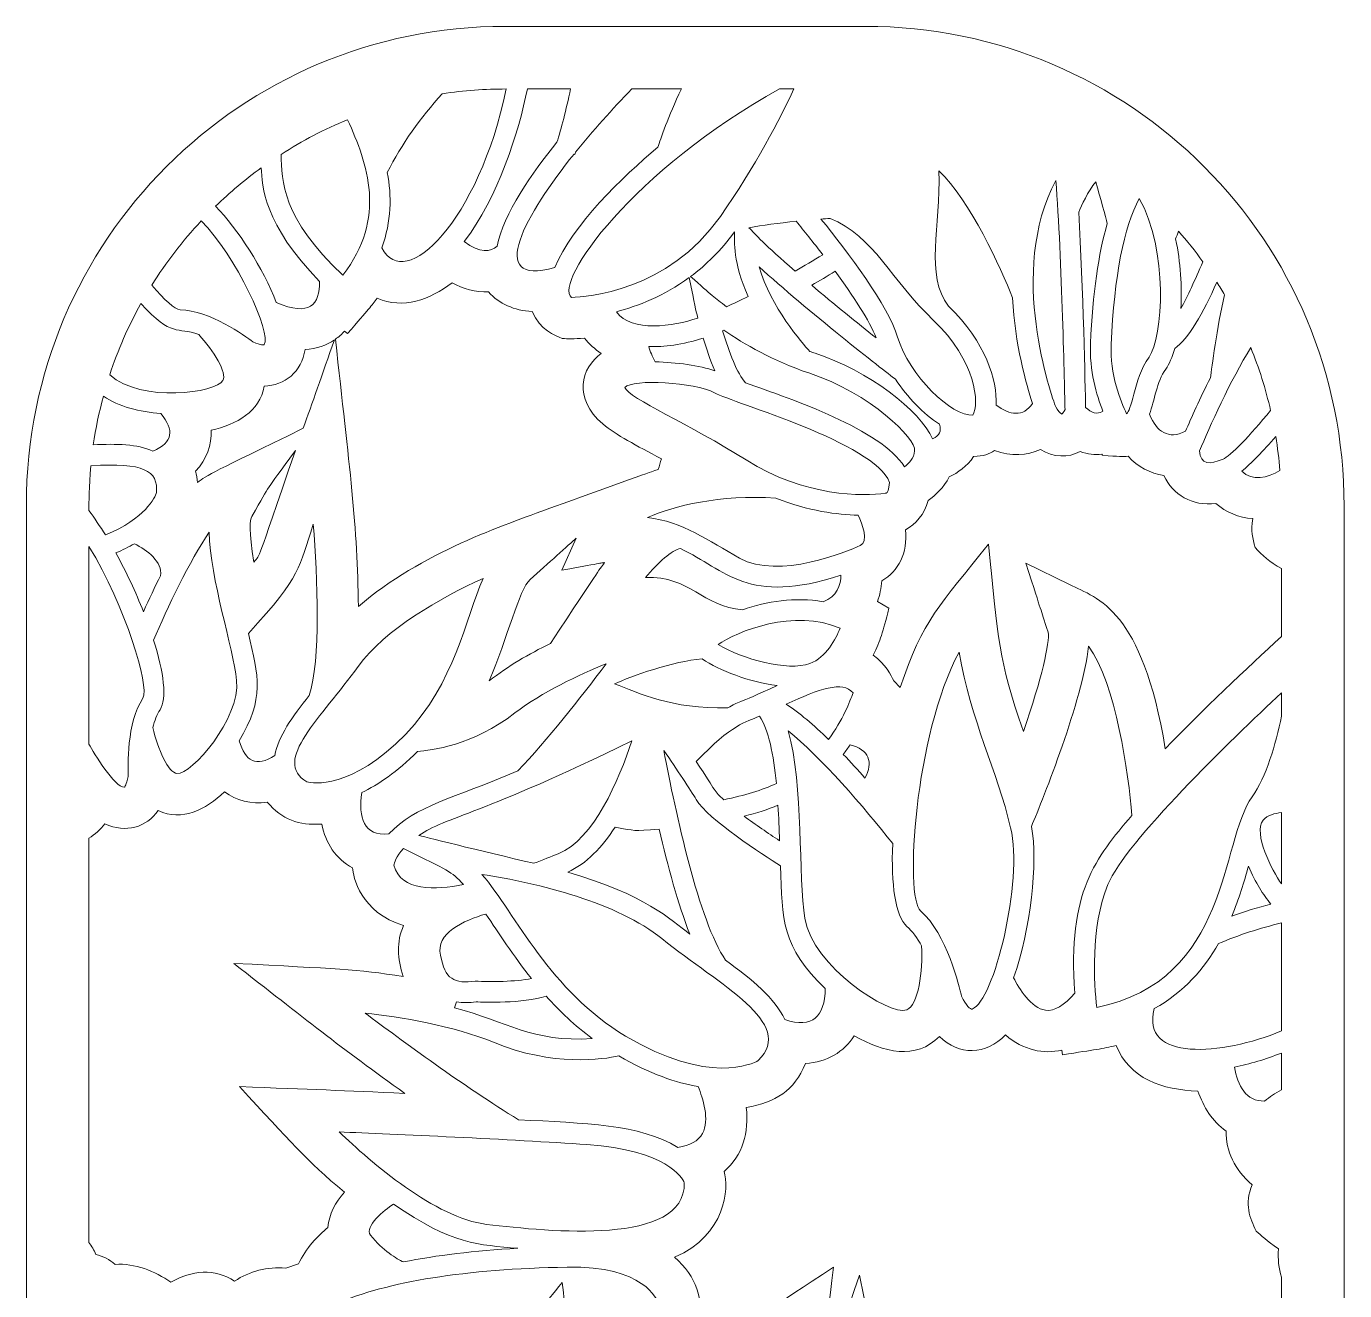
# Model space of a CAD drawing. Header units: inches. Extents: x 107 to 714, y 117 to 749.
# Drawn here: x 458.2 to 713.5, y 503.7 to 748.6 of the extents above; entities that cross this region are included whole.
import ezdxf

# ---------------------------------------------------------------- set-up
doc = ezdxf.new("R2010")
doc.units = ezdxf.units.IN
doc.header["$MEASUREMENT"] = 0
doc.layers.add('_U+0421_U+043B_U+043E_U+0439 1', color=7, linetype='Continuous')

# ---------------------------------------------------------------- blocks, each defined once
blk = doc.blocks.new('block 2')
at = {"layer": '_U+0421_U+043B_U+043E_U+0439 1', "color": 1, "lineweight": 9, "true_color": 0xff0000}
for points, knots in [([(620.7, 748.61), (620.7, 748.61), (550.9, 748.61), (550.9, 748.61), (499.65, 748.61), (458.17, 707.14), (458.17, 655.88), (458.17, 655.88), (458.17, 116.96), (458.17, 116.96), (458.17, 116.96), (557.62, 116.96), (557.62, 116.96), (557.62, 116.96), (557.62, 129.5), (557.62, 129.5), (557.62, 138.24), (564.74, 145.36), (573.48, 145.36), (573.48, 145.36), (598.11, 145.36), (598.11, 145.36), (606.86, 145.36), (613.97, 138.24), (613.97, 129.5), (613.97, 129.5), (613.97, 116.96), (613.97, 116.96), (613.97, 116.96), (713.42, 116.96), (713.42, 116.96), (713.42, 116.96), (713.42, 655.68), (713.42, 655.68), (713.53, 707.01), (672.03, 748.61), (620.7, 748.61)], [0, 0, 0, 0, 1, 1, 1, 2, 2, 2, 3, 3, 3, 4, 4, 4, 5, 5, 5, 6, 6, 6, 7, 7, 7, 8, 8, 8, 9, 9, 9, 10, 10, 10, 11, 11, 11, 12, 12, 12, 12]), ([(528.09, 720.28), (530.83, 725.82), (534.61, 730.97), (538.7, 735.57), (543.03, 736.22), (547.04, 736.48), (551.14, 736.48), (545.85, 711.08), (531.52, 696.73), (527.02, 705.74), (528.92, 710.85), (528.94, 715.76), (528.09, 720.28)], [0, 0, 0, 0, 1, 1, 1, 2, 2, 2, 3, 3, 3, 4, 4, 4, 4]), ([(563.58, 736.48), (562.76, 732.43), (561.76, 728.72), (560.96, 726.17), (556.27, 720.37), (550.48, 712.2), (549.36, 706.04), (548.06, 704.93), (546.12, 704.53), (542.99, 706.96), (549.51, 715.3), (553.62, 728.35), (555.22, 736.48), (555.22, 736.48), (563.58, 736.48), (563.58, 736.48), (563.58, 736.48), (563.58, 736.48), (563.58, 736.48)], [0, 0, 0, 0, 1, 1, 1, 2, 2, 2, 3, 3, 3, 4, 4, 4, 5, 5, 5, 6, 6, 6, 6]), ([(564.41, 723.82), (564.43, 723.88), (564.48, 724.02), (564.54, 724.22), (567.91, 728.34), (571.67, 732.65), (575.47, 736.48), (575.47, 736.48), (585.07, 736.48), (585.07, 736.48), (582.45, 731.08), (580.98, 726.72), (580.5, 725.2), (573.65, 719.47), (563.93, 710.09), (560.54, 701.9), (546.68, 697.97), (555.19, 712.69), (564.26, 723.87), (564.26, 723.87), (564.41, 723.82), (564.41, 723.82)], [0, 0, 0, 0, 1, 1, 1, 2, 2, 2, 3, 3, 3, 4, 4, 4, 5, 5, 5, 6, 6, 6, 7, 7, 7, 7]), ([(606.82, 736.48), (604.13, 730.66), (599.47, 721.61), (592.61, 711.81), (582.42, 697.26), (566.64, 696.18), (563.79, 696.11), (560.19, 699.05), (575.8, 720.88), (604.08, 736.49), (604.08, 736.49), (606.82, 736.49), (606.82, 736.49), (606.82, 736.49), (606.82, 736.48), (606.82, 736.48)], [0, 0, 0, 0, 1, 1, 1, 2, 2, 2, 3, 3, 3, 4, 4, 4, 5, 5, 5, 5]), ([(520.4, 730.53), (524.3, 721.93), (528.04, 711.59), (519.47, 700.39), (507.65, 711.58), (507.65, 718.66), (507.52, 723.82), (511.62, 726.45), (515.92, 728.7), (520.4, 730.53)], [0, 0, 0, 0, 1, 1, 1, 2, 2, 2, 3, 3, 3, 3]), ([(503.65, 721.19), (503.88, 717.68), (504.08, 710.33), (514.98, 699.2), (514.99, 694.67), (513.08, 692.35), (506.59, 695.11), (504.07, 701.71), (499.14, 709.42), (494.82, 713.75), (497.61, 716.46), (500.56, 718.94), (503.65, 721.19)], [0, 0, 0, 0, 1, 1, 1, 2, 2, 2, 3, 3, 3, 4, 4, 4, 4]), ([(634.95, 720.6), (640.97, 714.93), (646.97, 701.78), (649.22, 696), (649.66, 687.01), (651.86, 679.27), (653.08, 675.58), (651.24, 672.85), (648.72, 673.29), (646.02, 675.25), (646.26, 680.02), (644.03, 687.47), (636.82, 694.39), (632.18, 700.4), (635.26, 709.84), (634.95, 720.6)], [0, 0, 0, 0, 1, 1, 1, 2, 2, 2, 3, 3, 3, 4, 4, 4, 5, 5, 5, 5]), ([(657.6, 718.78), (658.76, 703.82), (659.3, 678.05), (659.37, 674.42), (659.11, 673.87), (658.91, 673.59), (658.79, 673.46), (658.45, 673.68), (657.91, 674.3), (657.57, 674.89), (656.84, 676.84), (648.11, 701.08), (657.6, 718.78)], [0, 0, 0, 0, 1, 1, 1, 2, 2, 2, 3, 3, 3, 4, 4, 4, 4]), ([(665.32, 718.51), (666.26, 715.35), (667.21, 711.74), (667.56, 710.42), (665.84, 704.58), (664.76, 696.89), (664.31, 687.19), (664.07, 681.99), (665.47, 677.21), (666.72, 674.07), (665.52, 673.31), (664.45, 673.75), (663.36, 674.81), (663.28, 678.88), (662.88, 697.93), (662.03, 712.59), (662.58, 713.99), (663.79, 716.57), (665.32, 718.51)], [0, 0, 0, 0, 1, 1, 1, 2, 2, 2, 3, 3, 3, 4, 4, 4, 5, 5, 5, 6, 6, 6, 6]), ([(668.3, 687.01), (668.92, 700.31), (670.75, 709.78), (673.76, 715.24), (679.4, 705.4), (678.38, 688.35), (675.64, 684.55), (674.01, 682.28), (673.33, 679.68), (672.73, 677.39), (672.12, 675.06), (671.74, 674.01), (671.3, 673.57), (670.18, 675.92), (668.04, 681.23), (668.3, 687.01)], [0, 0, 0, 0, 1, 1, 1, 2, 2, 2, 3, 3, 3, 4, 4, 4, 5, 5, 5, 5]), ([(492.04, 710.92), (498.77, 704.25), (505.75, 689.07), (504.24, 686.96), (504.23, 686.95), (503.68, 686.77), (502.04, 687.49), (500.58, 688.59), (493.61, 693.65), (487.96, 693.7), (486.94, 693.8), (484.9, 695.61), (482.46, 698.48), (485.22, 702.88), (488.42, 707.05), (492.04, 710.92)], [0, 0, 0, 0, 1, 1, 1, 2, 2, 2, 3, 3, 3, 4, 4, 4, 5, 5, 5, 5]), ([(612.45, 704.37), (610.6, 703.26), (608.81, 702.2), (607.08, 701.21), (601.18, 706.32), (599.28, 708.4), (598.15, 709.6), (600.69, 710.1), (603.91, 710.51), (607.3, 710.85), (608.81, 709.02), (610.6, 706.78), (612.45, 704.37)], [0, 0, 0, 0, 1, 1, 1, 2, 2, 2, 3, 3, 3, 4, 4, 4, 4]), ([(613.86, 711.42), (622.29, 708.05), (625.83, 699.31), (633.91, 691.64), (642.11, 683.86), (642.87, 675.43), (641.51, 673.29), (637.55, 672.99), (629.07, 681), (626.94, 688.43), (625.25, 694.36), (617.14, 705.04), (612.1, 711.29), (612.69, 711.33), (613.28, 711.38), (613.86, 711.42)], [0, 0, 0, 0, 1, 1, 1, 2, 2, 2, 3, 3, 3, 4, 4, 4, 5, 5, 5, 5]), ([(598, 696.3), (596.52, 695.56), (595.12, 694.9), (593.8, 694.31), (591.43, 696.05), (591.03, 696.46), (586.84, 700.15), (589.81, 702.37), (592.72, 705.19), (595.34, 708.78), (595.32, 706.98), (595.04, 702.84), (598, 696.3)], [0, 0, 0, 0, 1, 1, 1, 2, 2, 2, 3, 3, 3, 4, 4, 4, 4]), ([(681.34, 708.95), (683.02, 707.04), (684.6, 705.07), (686.07, 703.03), (684.58, 699.51), (683.1, 696.32), (681.8, 693.94), (682.04, 698.15), (681.77, 702.89), (680.8, 707.43), (680.97, 707.91), (681.15, 708.43), (681.34, 708.95)], [0, 0, 0, 0, 1, 1, 1, 2, 2, 2, 3, 3, 3, 4, 4, 4, 4]), ([(588.24, 692.1), (583.44, 690.5), (575.43, 689.25), (572.46, 693.34), (576.6, 694.4), (581.65, 696.35), (586.56, 699.95), (587.72, 694.33), (587.79, 693.92), (588.24, 692.1)], [0, 0, 0, 0, 1, 1, 1, 2, 2, 2, 3, 3, 3, 3]), ([(610.97, 685.28), (610.62, 685.4), (610.28, 685.52), (609.94, 685.64), (608.49, 687.22), (602.33, 694.24), (600.12, 702.04), (609.2, 693.69), (624.26, 681.99), (626.52, 680.24), (628.85, 676.75), (631.93, 673.56), (635.07, 671.53), (635.45, 670.18), (635.13, 669.36), (633.7, 668.68), (631.32, 674.32), (621.27, 681.9), (610.97, 685.28)], [0, 0, 0, 0, 1, 1, 1, 2, 2, 2, 3, 3, 3, 4, 4, 4, 5, 5, 5, 6, 6, 6, 6]), ([(610.31, 698.45), (611.79, 699.31), (613.31, 700.22), (614.86, 701.16), (618.32, 696.44), (621.52, 691.56), (622.77, 688.27), (619.21, 691.11), (614.64, 694.79), (610.31, 698.45)], [0, 0, 0, 0, 1, 1, 1, 2, 2, 2, 3, 3, 3, 3]), ([(540.63, 698.95), (542.79, 697.77), (545.22, 697.06), (547.69, 697.18), (549.76, 694.86), (552.65, 693.56), (556.16, 693.38), (557.66, 689.76), (560.59, 688.73), (561.98, 688.14), (563.12, 688.11), (564.12, 688.04), (566.29, 688.23), (567.19, 687.08), (568.29, 686.08), (569.55, 685.26), (565.64, 682.51), (564, 676.46), (569.83, 671.6), (572.43, 669.42), (576.28, 667.46), (581.2, 664.82), (580.98, 664.19), (580.78, 663.5), (580.59, 662.77), (579.12, 662.32), (580.42, 662.77), (559.57, 655.26), (550.86, 652.02), (534.7, 646.75), (522.49, 636.24), (522.35, 651.5), (520.76, 663.46), (518.03, 688.01), (518.69, 688.47), (519.28, 688.99), (519.82, 689.59), (519.82, 689.59), (520.38, 689.12), (520.38, 689.12), (524.57, 693.96), (525.01, 694.43), (526.14, 695.96), (531.16, 693.77), (536.31, 695.62), (540.63, 698.95)], [0, 0, 0, 0, 1, 1, 1, 2, 2, 2, 3, 3, 3, 4, 4, 4, 5, 5, 5, 6, 6, 6, 7, 7, 7, 8, 8, 8, 9, 9, 9, 10, 10, 10, 11, 11, 11, 12, 12, 12, 13, 13, 13, 14, 14, 14, 15, 15, 15, 15]), ([(680.62, 686.24), (683.26, 687.97), (686.16, 693.16), (688.77, 699.05), (689.29, 698.23), (689.81, 697.41), (690.29, 696.58), (688.78, 690.31), (687.77, 682.44), (687.54, 680.56), (685.53, 676.57), (683.8, 672.71), (682.71, 670.19), (679.38, 668.5), (677.16, 670.05), (675.73, 673.48), (676.76, 676.23), (677.09, 679.71), (678.89, 682.21), (679.56, 683.15), (680.15, 684.54), (680.62, 686.24)], [0, 0, 0, 0, 1, 1, 1, 2, 2, 2, 3, 3, 3, 4, 4, 4, 5, 5, 5, 6, 6, 6, 7, 7, 7, 7]), ([(480.36, 694.92), (486.54, 688.22), (487.23, 690.52), (491.55, 688.89), (494.48, 685.76), (497.08, 681.46), (496.26, 680.01), (494.93, 677.64), (480.5, 675.57), (474.33, 681.12), (475.9, 685.9), (477.92, 690.52), (480.36, 694.92)], [0, 0, 0, 0, 1, 1, 1, 2, 2, 2, 3, 3, 3, 4, 4, 4, 4]), ([(597.5, 679.55), (595.88, 681.3), (594.26, 685.55), (593.05, 689.63), (593.14, 689.67), (593.22, 689.71), (593.31, 689.74), (597.14, 687.12), (602.9, 683.72), (609.72, 681.48), (621.83, 677.51), (630.48, 668.72), (630.24, 666.37), (630.09, 664.91), (629.15, 663.93), (628.28, 663.31), (623.64, 670.59), (606.67, 676.29), (597.5, 679.55)], [0, 0, 0, 0, 1, 1, 1, 2, 2, 2, 3, 3, 3, 4, 4, 4, 5, 5, 5, 6, 6, 6, 6]), ([(491.35, 660.23), (491.28, 660.99), (491.14, 661.73), (490.95, 662.44), (493.1, 664.72), (494.11, 667.55), (493.98, 670.39), (498.93, 671.51), (503.38, 673.92), (504.24, 678.94), (508.21, 679.02), (511.51, 681.67), (512.15, 686.03), (514.4, 686.17), (516.31, 686.85), (517.87, 687.9), (515.47, 681.13), (513.48, 675.48), (511.82, 670.75), (494.58, 662.32), (493.02, 661.7), (491.35, 660.23)], [0, 0, 0, 0, 1, 1, 1, 2, 2, 2, 3, 3, 3, 4, 4, 4, 5, 5, 5, 6, 6, 6, 7, 7, 7, 7]), ([(591.55, 681.89), (588.64, 682.86), (584.07, 683.58), (579.95, 683.61), (579.42, 684.64), (579.01, 685.69), (578.72, 686.61), (581.66, 686.48), (585.27, 686.92), (589.29, 688.24), (589.89, 686.19), (590.65, 683.94), (591.55, 681.89)], [0, 0, 0, 0, 1, 1, 1, 2, 2, 2, 3, 3, 3, 4, 4, 4, 4]), ([(699.2, 674.2), (695.2, 669.36), (691.36, 665.36), (689.99, 664.78), (687.39, 663.68), (685.63, 663.62), (685.43, 666.37), (687.28, 670.82), (691.49, 680.17), (695.35, 686.39), (696.96, 682.45), (698.23, 678.37), (699.2, 674.2)], [0, 0, 0, 0, 1, 1, 1, 2, 2, 2, 3, 3, 3, 4, 4, 4, 4]), ([(597.62, 664.62), (586.66, 671.56), (574.89, 676.55), (574.08, 678.67), (575.63, 680.39), (587.64, 679.68), (591.49, 677.61), (594.99, 675.72), (622.57, 667.92), (625.36, 660.28), (625.31, 658.83), (624.92, 658.25), (624.71, 658.18), (624.71, 658.18), (624.56, 658.2), (624.56, 658.2), (620.43, 657.49), (608.92, 657.47), (597.62, 664.62)], [0, 0, 0, 0, 1, 1, 1, 2, 2, 2, 3, 3, 3, 4, 4, 4, 5, 5, 5, 6, 6, 6, 6]), ([(473.1, 676.99), (476.04, 674.91), (480.15, 673.89), (484.24, 673.64), (486.84, 670.39), (486.65, 668.01), (482.69, 666.35), (479.69, 667.69), (475.61, 667.79), (471.13, 667.54), (471.6, 670.74), (472.26, 673.89), (473.1, 676.99)], [0, 0, 0, 0, 1, 1, 1, 2, 2, 2, 3, 3, 3, 4, 4, 4, 4]), ([(701.01, 662.56), (698.58, 661.14), (695.65, 660.48), (693.59, 662.44), (695.42, 663.92), (697.76, 666.36), (700.19, 669.17), (700.55, 666.99), (700.83, 664.79), (701.01, 662.56)], [0, 0, 0, 0, 1, 1, 1, 2, 2, 2, 3, 3, 3, 3]), ([(701.3, 630.39), (694.73, 624.46), (685.76, 615.89), (678.79, 608.69), (674.3, 635.69), (665.82, 637.75), (660.24, 640.49), (660.24, 640.49), (651.78, 644.65), (651.78, 644.65), (655.23, 633.92), (654.32, 636.75), (656.1, 631.23), (656.46, 629.36), (654.88, 622.39), (651.31, 612.05), (646.36, 626.39), (646.48, 629.55), (644.54, 648.33), (635.27, 636.6), (631.68, 633.55), (627.46, 620.55), (627.46, 620.55), (626.19, 621.85), (626.19, 621.85), (625.67, 622.85), (624.63, 625.11), (622.2, 626.8), (623.7, 629.69), (623.98, 631.13), (625.26, 635.88), (625.26, 635.88), (623.02, 637.18), (623.02, 637.18), (623.49, 638.44), (623.79, 639.8), (623.9, 641.22), (627.05, 643.07), (628.96, 646.54), (628.44, 651.1), (630.46, 652.15), (632.11, 654.06), (632.87, 656.78), (634.27, 657.77), (635.85, 659.25), (636.94, 661.36), (638.61, 662.12), (640.39, 663.34), (641.67, 665.3), (643.56, 665.35), (644.68, 665.76), (645.71, 666.42), (648.93, 665.29), (652.03, 665.47), (654.6, 666.65), (657.13, 665.07), (660, 665.05), (662.31, 666.23), (663.74, 665.73), (665.19, 665.59), (666.52, 665.72), (666.52, 665.72), (666.63, 665.53), (666.63, 665.53), (669.93, 665.3), (670.47, 665.21), (671.6, 665.33), (673.5, 663.31), (675.85, 662), (678.52, 661.6), (680.26, 657.9), (683.96, 655.63), (688.59, 656.17), (690.54, 654.52), (692.97, 653.45), (695.73, 653.25), (695.33, 650.78), (695.75, 649.5), (696.19, 647.64), (697.63, 646.22), (698.93, 644.8), (701.3, 643.62), (701.3, 643.62), (701.3, 630.39), (701.3, 630.39)], [0, 0, 0, 0, 1, 1, 1, 2, 2, 2, 3, 3, 3, 4, 4, 4, 5, 5, 5, 6, 6, 6, 7, 7, 7, 8, 8, 8, 9, 9, 9, 10, 10, 10, 11, 11, 11, 12, 12, 12, 13, 13, 13, 14, 14, 14, 15, 15, 15, 16, 16, 16, 17, 17, 17, 18, 18, 18, 19, 19, 19, 20, 20, 20, 21, 21, 21, 22, 22, 22, 23, 23, 23, 24, 24, 24, 25, 25, 25, 26, 26, 26, 27, 27, 27, 28, 28, 28, 28]), ([(470.66, 663.5), (480.97, 664.13), (483.69, 662.57), (483.39, 658.29), (483.09, 657.45), (481.21, 653.2), (473.47, 650.09), (472.45, 651.76), (471.38, 653.35), (470.3, 654.83), (470.3, 656.43), (470.27, 659.31), (470.66, 663.5)], [0, 0, 0, 0, 1, 1, 1, 2, 2, 2, 3, 3, 3, 4, 4, 4, 4]), ([(510.33, 666.48), (502.21, 643.21), (503.76, 646.86), (502.26, 644.79), (501.19, 650.94), (501.49, 653), (501.85, 653.68), (505.84, 660.63), (503.93, 657.75), (510.33, 666.48)], [0, 0, 0, 0, 1, 1, 1, 2, 2, 2, 3, 3, 3, 3]), ([(596.34, 645.6), (590.31, 648.96), (585.32, 652.72), (578.48, 653.45), (583.58, 655.71), (592.5, 657.98), (603.38, 657.22), (609.66, 654.72), (615.34, 654.01), (619.29, 653.92), (620.11, 652.21), (621.41, 648.8), (619.68, 648.03), (617.12, 646.88), (603.97, 641.37), (596.34, 645.6)], [0, 0, 0, 0, 1, 1, 1, 2, 2, 2, 3, 3, 3, 4, 4, 4, 5, 5, 5, 5]), ([(501.18, 631.02), (511.76, 642.49), (510.83, 643.58), (513.76, 652.19), (514.53, 641.87), (515.26, 625.72), (512.95, 619), (509.71, 614.93), (506.94, 611.02), (506.28, 607.36), (502.7, 605.05), (500.61, 606.19), (499.39, 610.19), (504.35, 618.47), (503.15, 622.67), (501.18, 631.02)], [0, 0, 0, 0, 1, 1, 1, 2, 2, 2, 3, 3, 3, 4, 4, 4, 5, 5, 5, 5]), ([(482.83, 629.72), (485.4, 635.86), (489.83, 645.14), (493.58, 650.61), (493.75, 641.59), (498.26, 628.25), (498.9, 621.89), (499.64, 614.51), (490.17, 603.64), (487.35, 603.87), (485.69, 604.02), (483.61, 608.6), (482.67, 612.78), (483, 614.11), (483.44, 615.32), (484.06, 616.23), (485.46, 618.32), (484.79, 623.49), (482.83, 629.72)], [0, 0, 0, 0, 1, 1, 1, 2, 2, 2, 3, 3, 3, 4, 4, 4, 5, 5, 5, 6, 6, 6, 6]), ([(570.19, 644.76), (568.87, 643.01), (569.25, 643.54), (559.72, 629.09), (555.42, 626.97), (551.57, 624.73), (547.79, 621.84), (551.44, 630.12), (553.55, 639.5), (555.76, 641.48), (559.13, 644.5), (563.22, 648.16), (564.7, 649.48), (564.7, 649.48), (561.89, 643.28), (561.89, 643.28), (570.72, 644.86), (569.23, 644.59), (570.19, 644.76)], [0, 0, 0, 0, 1, 1, 1, 2, 2, 2, 3, 3, 3, 4, 4, 4, 5, 5, 5, 6, 6, 6, 6]), ([(470.3, 647.88), (477.42, 636.12), (482.06, 620.86), (480.74, 618.46), (477.58, 613.76), (477.82, 605.15), (477.92, 603.33), (477.59, 601.66), (477.16, 601.25), (477.18, 601.23), (475.22, 601.23), (471.3, 607.82), (470.3, 609.57), (470.3, 609.57), (470.3, 647.88), (470.3, 647.88), (470.3, 647.88), (470.3, 647.88), (470.3, 647.88)], [0, 0, 0, 0, 1, 1, 1, 2, 2, 2, 3, 3, 3, 4, 4, 4, 5, 5, 5, 6, 6, 6, 6]), ([(480.86, 635.23), (479.37, 638.99), (477.54, 642.9), (475.5, 646.6), (476.84, 647.16), (478.04, 647.77), (479.1, 648.39), (481.53, 647.16), (484.65, 644.88), (484.15, 642.2), (483.08, 640.05), (481.95, 637.67), (480.86, 635.23)], [0, 0, 0, 0, 1, 1, 1, 2, 2, 2, 3, 3, 3, 4, 4, 4, 4]), ([(584.89, 647.44), (593.67, 643.31), (597.92, 636.36), (615.96, 642.31), (615.92, 640.47), (615.28, 638.07), (612.5, 637.16), (607.12, 638.13), (601.5, 637.2), (596.96, 635.61), (589.06, 636.2), (586.79, 642.17), (578.12, 641.86), (580.52, 644.71), (583.2, 647.24), (584.89, 647.44)], [0, 0, 0, 0, 1, 1, 1, 2, 2, 2, 3, 3, 3, 4, 4, 4, 5, 5, 5, 5]), ([(522.46, 624.62), (527.59, 631.74), (538.37, 637.92), (546.65, 641.67), (543.26, 633.9), (541.08, 621.25), (531.66, 611.53), (521.14, 600.67), (513.6, 601.98), (512.53, 602.24), (505.61, 606.29), (515.31, 614.71), (522.46, 624.62)], [0, 0, 0, 0, 1, 1, 1, 2, 2, 2, 3, 3, 3, 4, 4, 4, 4]), ([(592.18, 628.85), (595.62, 631.38), (607.04, 635.93), (615.8, 632.01), (614.97, 629.94), (613.11, 626.35), (609.95, 625.19), (605.6, 623.59), (596.87, 626.09), (592.18, 628.85)], [0, 0, 0, 0, 1, 1, 1, 2, 2, 2, 3, 3, 3, 3]), ([(652.87, 593.63), (655.14, 599.09), (662.79, 618.07), (663.93, 628.53), (669.25, 621.3), (671.7, 603.75), (672.31, 595.75), (665.34, 587.62), (659.84, 580.99), (661.24, 561.36), (659.23, 558.93), (657.34, 557.8), (655.61, 558.03), (652.79, 558.41), (650.41, 562.25), (649.42, 564.33), (652.67, 573.53), (654.21, 586.73), (652.87, 593.63)], [0, 0, 0, 0, 1, 1, 1, 2, 2, 2, 3, 3, 3, 4, 4, 4, 5, 5, 5, 6, 6, 6, 6]), ([(589.07, 626.1), (592.43, 623.83), (598.23, 621.58), (603.59, 620.91), (595.36, 617.12), (596.35, 617.95), (594.04, 616.59), (583.08, 616.38), (576.79, 619.46), (572.12, 621.25), (575.18, 622.73), (583.62, 625.64), (589.07, 626.1)], [0, 0, 0, 0, 1, 1, 1, 2, 2, 2, 3, 3, 3, 4, 4, 4, 4]), ([(641.39, 558.26), (641.03, 558.13), (640.2, 558.95), (639.33, 560.72), (638.94, 562.5), (636.47, 572.88), (631.37, 577.29), (628.29, 579.97), (630.22, 611.27), (638.84, 627.41), (641.15, 613.99), (646.21, 604.5), (648.84, 593.37), (651.29, 583.05), (645.62, 559.73), (641.39, 558.26)], [0, 0, 0, 0, 1, 1, 1, 2, 2, 2, 3, 3, 3, 4, 4, 4, 5, 5, 5, 5]), ([(523.13, 600.2), (526.3, 601.69), (529.96, 604.17), (533.95, 608.17), (536.57, 608.33), (544.71, 609.31), (552.82, 615.62), (558, 619.64), (565.3, 623.02), (570.46, 625.12), (565.38, 618.32), (559.11, 610.46), (553.39, 604.38), (540.66, 598.91), (533.69, 597.77), (528.38, 592.19), (523.5, 591.68), (522.48, 595.34), (523.13, 600.2)], [0, 0, 0, 0, 1, 1, 1, 2, 2, 2, 3, 3, 3, 4, 4, 4, 5, 5, 5, 6, 6, 6, 6]), ([(618.31, 619.51), (617.75, 617.91), (616.29, 614.21), (613.57, 610.47), (610.71, 613.25), (607.86, 615.71), (605.33, 617.3), (611.8, 620.26), (616.32, 621.93), (618.31, 619.51)], [0, 0, 0, 0, 1, 1, 1, 2, 2, 2, 3, 3, 3, 3]), ([(701.3, 614.99), (700.17, 609.5), (698.37, 603.21), (695.63, 599.39), (689.37, 590.65), (691.42, 563.87), (665.53, 558.57), (665.01, 563.02), (664.24, 574.01), (667.68, 582.38), (671.09, 590.65), (691.65, 610.49), (701.3, 619.51), (701.3, 619.51), (701.3, 614.99), (701.3, 614.99)], [0, 0, 0, 0, 1, 1, 1, 2, 2, 2, 3, 3, 3, 4, 4, 4, 5, 5, 5, 5]), ([(593.27, 598.8), (591.27, 600.61), (592.07, 600), (587.94, 606.2), (594.87, 613.45), (597.51, 613.85), (600.16, 614.97), (601.98, 612.44), (602.92, 607.47), (603.45, 601.95), (600.72, 600.69), (597.3, 599.63), (593.27, 598.8)], [0, 0, 0, 0, 1, 1, 1, 2, 2, 2, 3, 3, 3, 4, 4, 4, 4]), ([(628.75, 574.27), (629.81, 573.35), (630.76, 572), (631.6, 570.47), (631.83, 565.67), (630.99, 558.95), (628.7, 558.11), (625.24, 556.85), (610.5, 566.59), (608.97, 575.78), (607.64, 583.75), (608.81, 601.76), (605.74, 612.14), (611.91, 607.2), (620.53, 597.3), (625.99, 590.3), (625.65, 582.46), (626.48, 576.24), (628.75, 574.27)], [0, 0, 0, 0, 1, 1, 1, 2, 2, 2, 3, 3, 3, 4, 4, 4, 5, 5, 5, 6, 6, 6, 6]), ([(575.44, 610.2), (573.03, 602.69), (568.01, 591.06), (561.21, 588.33), (559.84, 587.79), (558.22, 587.14), (556.48, 586.49), (546.5, 588.78), (534.19, 591.89), (534.19, 591.89), (539.47, 595.48), (546.54, 595.97), (575.44, 610.2)], [0, 0, 0, 0, 1, 1, 1, 2, 2, 2, 3, 3, 3, 4, 4, 4, 4]), ([(593.61, 567.74), (588.46, 575.24), (583.95, 596.21), (581.66, 608.37), (584.15, 604.71), (586.82, 600.71), (587.93, 598.83), (590.21, 595), (600.84, 588.14), (604.24, 586.01), (604.59, 575.5), (604.47, 570.29), (612.94, 562.23), (612.82, 556.77), (610.5, 554.4), (605.08, 556.22), (603.22, 560.28), (598.72, 563.98), (593.61, 567.74)], [0, 0, 0, 0, 1, 1, 1, 2, 2, 2, 3, 3, 3, 4, 4, 4, 5, 5, 5, 6, 6, 6, 6]), ([(620.62, 603), (619.28, 604.51), (617.86, 606.07), (616.41, 607.59), (616.88, 608.21), (617.32, 608.83), (617.72, 609.44), (621.45, 608.6), (622.25, 605.98), (620.62, 603)], [0, 0, 0, 0, 1, 1, 1, 2, 2, 2, 3, 3, 3, 3]), ([(470.3, 591.35), (471.45, 592.06), (472.5, 593), (473.4, 594.16), (477.4, 592.2), (481.46, 593.52), (483.72, 596.69), (488.35, 594.56), (492.85, 596.86), (496.58, 600.33), (498.81, 598.64), (501.71, 597.84), (504.84, 598.34), (507.75, 594.91), (510.86, 593.85), (515.38, 594.07), (516.14, 590.45), (518.08, 587.34), (521.35, 585.58), (521.43, 584.07), (522.94, 576.8), (531.26, 574.47), (529.79, 571.16), (530.08, 568.1), (531.18, 564.56), (522.02, 566.01), (518.46, 566.04), (498.35, 567.11), (511.87, 556.55), (519.18, 550.69), (531.51, 541.92), (519.54, 542.46), (513.45, 542.69), (499.44, 543.24), (509.23, 532.71), (512.38, 528.99), (519.78, 522.78), (518.07, 520.83), (516.81, 518.54), (516.59, 515.95), (514.59, 514.32), (512.32, 511.96), (510.89, 508.88), (510.89, 508.88), (508.41, 508.08), (508.41, 508.08), (504.86, 508.39), (501.44, 507.48), (498.48, 505.55), (494.66, 508.06), (490.19, 507.69), (486.15, 505.32), (483.1, 507.48), (479.14, 509.06), (475.35, 508.8), (474.29, 509.72), (473.05, 510.37), (471.64, 510.73), (471.28, 511.55), (470.83, 512.32), (470.3, 513.05), (470.3, 513.05), (470.3, 591.35), (470.3, 591.35), (470.3, 591.35), (470.3, 591.35), (470.3, 591.35)], [0, 0, 0, 0, 1, 1, 1, 2, 2, 2, 3, 3, 3, 4, 4, 4, 5, 5, 5, 6, 6, 6, 7, 7, 7, 8, 8, 8, 9, 9, 9, 10, 10, 10, 11, 11, 11, 12, 12, 12, 13, 13, 13, 14, 14, 14, 15, 15, 15, 16, 16, 16, 17, 17, 17, 18, 18, 18, 19, 19, 19, 20, 20, 20, 21, 21, 21, 22, 22, 22, 22]), ([(603.77, 597.73), (603.91, 595.41), (604.01, 593.08), (604.08, 590.86), (601.84, 592.32), (599.39, 594), (597.22, 595.61), (599.64, 596.23), (601.83, 596.93), (603.77, 597.73)], [0, 0, 0, 0, 1, 1, 1, 2, 2, 2, 3, 3, 3, 3]), ([(701.3, 582.5), (699.45, 585.15), (695.75, 592.27), (697.76, 594.84), (698.53, 595.82), (700.02, 596.19), (701.3, 596.3), (701.3, 596.3), (701.3, 582.5), (701.3, 582.5)], [0, 0, 0, 0, 1, 1, 1, 2, 2, 2, 3, 3, 3, 3]), ([(580.76, 593.08), (582.41, 585.98), (584.42, 578.57), (586.69, 572.78), (582.84, 575.65), (578.2, 580.35), (563.04, 584.78), (566.68, 586.37), (569.73, 589.66), (572.21, 593.47), (576.32, 592.79), (575.52, 592.69), (580.76, 593.08)], [0, 0, 0, 0, 1, 1, 1, 2, 2, 2, 3, 3, 3, 4, 4, 4, 4]), ([(531.23, 589.37), (540.11, 584.91), (540.39, 585.08), (542.83, 582.37), (537.47, 581.34), (530.72, 580.9), (529.35, 586.15), (529.42, 586.55), (529.74, 587.77), (531.23, 589.37)], [0, 0, 0, 0, 1, 1, 1, 2, 2, 2, 3, 3, 3, 3]), ([(691.68, 576.26), (693.06, 579.59), (694.06, 582.91), (694.91, 585.92), (696.29, 582.67), (697.77, 580.4), (699.25, 578.58), (696.7, 577.92), (694.17, 577.16), (691.68, 576.26)], [0, 0, 0, 0, 1, 1, 1, 2, 2, 2, 3, 3, 3, 3]), ([(574.25, 553.02), (559.6, 561.72), (553.05, 576.53), (546.42, 584.35), (557.41, 582.67), (572.73, 578.83), (581.3, 571.89), (592.62, 562.72), (607.26, 555.64), (599.96, 548.28), (598.89, 547.67), (590.36, 543.46), (574.25, 553.02)], [0, 0, 0, 0, 1, 1, 1, 2, 2, 2, 3, 3, 3, 4, 4, 4, 4]), ([(545.11, 563.66), (541.19, 563.11), (539.13, 564.02), (538.42, 568.7), (537.32, 572.9), (542.98, 575.45), (547.16, 576.66), (549.66, 573.01), (552.5, 568.58), (556.02, 564.15), (552.88, 563.57), (548.21, 563.49), (545.11, 563.66)], [0, 0, 0, 0, 1, 1, 1, 2, 2, 2, 3, 3, 3, 4, 4, 4, 4]), ([(701.3, 554.01), (689.79, 549.25), (673.87, 547.98), (676.67, 558.36), (682.46, 561.56), (686.34, 566.08), (689.1, 570.93), (693, 572.62), (697.12, 573.93), (701.3, 574.94), (701.3, 574.94), (701.3, 554.01), (701.3, 554.01), (701.3, 554.01), (701.3, 554.01), (701.3, 554.01)], [0, 0, 0, 0, 1, 1, 1, 2, 2, 2, 3, 3, 3, 4, 4, 4, 5, 5, 5, 5]), ([(558.89, 560.74), (561.47, 557.86), (564.4, 555.05), (567.8, 552.53), (556.04, 551.78), (551.27, 555.87), (541.11, 558.47), (541.11, 558.47), (541.48, 559.66), (541.48, 559.66), (542.74, 559.45), (544.01, 559.48), (545.28, 559.64), (546.82, 559.57), (554.24, 559.31), (558.89, 560.74)], [0, 0, 0, 0, 1, 1, 1, 2, 2, 2, 3, 3, 3, 4, 4, 4, 5, 5, 5, 5]), ([(584.35, 531.44), (576.95, 536.02), (566.35, 536.11), (553.49, 536.82), (543.11, 543.18), (530.77, 552.24), (523.8, 557.48), (530.51, 556.71), (540.85, 555.07), (548.65, 551.82), (560.17, 547.02), (570.03, 548.55), (572.92, 549.17), (578.98, 545.68), (584.1, 543.95), (588.3, 543.23), (589.26, 541.01), (590.56, 536.78), (589.14, 534.15), (588.37, 532.71), (586.75, 531.81), (584.35, 531.44)], [0, 0, 0, 0, 1, 1, 1, 2, 2, 2, 3, 3, 3, 4, 4, 4, 5, 5, 5, 6, 6, 6, 7, 7, 7, 7]), ([(701.3, 501.89), (699.65, 497.45), (698.89, 492.48), (700.35, 487.93), (700.13, 487.83), (698.59, 486.99), (698.37, 486.87), (697.28, 484.6), (695.53, 481.35), (695.6, 477), (691.89, 474.82), (686.76, 470.81), (684.62, 464.55), (683.52, 464.15), (683.11, 463.88), (682.12, 463.3), (680.35, 461.29), (678.07, 458.58), (677.59, 454.11), (677.29, 453.96), (677.01, 453.8), (676.73, 453.63), (677.07, 458.18), (676.85, 455.34), (677.68, 466.35), (666.43, 458.1), (664.87, 456.84), (660.2, 454), (662.15, 464.52), (662.29, 470.25), (663.14, 484.72), (654.16, 477.16), (648.42, 472.33), (640.17, 465.36), (641.47, 470.27), (642.41, 471.13), (651.76, 485.16), (636.15, 481.52), (631.94, 481.09), (625.1, 476.57), (624.51, 482.64), (624.29, 483.12), (619.57, 506.71), (613.67, 489.42), (614.88, 492.97), (613.37, 488.54), (612.48, 493.17), (612.76, 493.49), (614.55, 508.28), (602.27, 500.09), (600.15, 500.06), (594.39, 487.97), (592.27, 491.85), (590.59, 493.8), (588.44, 496.47), (589.4, 502.29), (588.04, 506.35), (583.74, 510.18), (593.7, 514.57), (594.3, 523.53), (593.32, 526.82), (596.96, 529.89), (598.18, 534.41), (597.63, 539.19), (603.31, 540.17), (606.95, 542.42), (609.08, 547.7), (613.25, 547.94), (616.56, 549.97), (618.54, 553.08), (624.23, 549.86), (630.51, 548.3), (635.05, 552.96), (638.77, 549.21), (644.04, 549.31), (647.83, 553.24), (651.33, 550.26), (655.24, 549.47), (658.76, 550.31), (658.76, 550.31), (658.91, 549.41), (658.91, 549.41), (665.24, 550.38), (666.56, 550.53), (669.27, 551.22), (671.78, 544.82), (678.25, 542.55), (685.12, 542.38), (686.16, 539.3), (687.9, 536.5), (690.58, 534.63), (690.48, 530.74), (692.23, 527.15), (695.6, 524.23), (694.07, 520.51), (695.16, 517.74), (696.4, 515.26), (697.4, 514.36), (698.38, 513.43), (700.72, 511.82), (700.54, 509.76), (700.8, 508.05), (701.3, 506.33), (701.3, 506.33), (701.3, 501.89), (701.3, 501.89)], [0, 0, 0, 0, 1, 1, 1, 2, 2, 2, 3, 3, 3, 4, 4, 4, 5, 5, 5, 6, 6, 6, 7, 7, 7, 8, 8, 8, 9, 9, 9, 10, 10, 10, 11, 11, 11, 12, 12, 12, 13, 13, 13, 14, 14, 14, 15, 15, 15, 16, 16, 16, 17, 17, 17, 18, 18, 18, 19, 19, 19, 20, 20, 20, 21, 21, 21, 22, 22, 22, 23, 23, 23, 24, 24, 24, 25, 25, 25, 26, 26, 26, 27, 27, 27, 28, 28, 28, 29, 29, 29, 30, 30, 30, 31, 31, 31, 32, 32, 32, 33, 33, 33, 34, 34, 34, 35, 35, 35, 35]), ([(701.3, 542.62), (700.08, 541.94), (698.96, 541.21), (698.02, 540.43), (694.42, 540.31), (692.82, 543.46), (692.17, 547.01), (695.16, 547.59), (698.24, 548.55), (701.3, 549.73), (701.3, 549.73), (701.3, 542.62), (701.3, 542.62)], [0, 0, 0, 0, 1, 1, 1, 2, 2, 2, 3, 3, 3, 4, 4, 4, 4]), ([(547.32, 516.55), (537.42, 517.71), (524.82, 528.66), (518.76, 534.46), (529.01, 534.04), (552.32, 533.01), (566.74, 532), (582.29, 530.91), (585.23, 525.53), (585.62, 524.62), (585.85, 512.33), (559.59, 515.13), (547.32, 516.55)], [0, 0, 0, 0, 1, 1, 1, 2, 2, 2, 3, 3, 3, 4, 4, 4, 4]), ([(529.3, 520.49), (540.65, 512.57), (545.88, 512.6), (553.36, 511.91), (544.97, 511.44), (537.59, 510.56), (531.19, 509.26), (530.02, 509.84), (527.1, 511.48), (524.83, 514.45), (523.55, 516.14), (527.53, 519.3), (529.3, 520.49)], [0, 0, 0, 0, 1, 1, 1, 2, 2, 2, 3, 3, 3, 4, 4, 4, 4]), ([(575.9, 493.21), (575.17, 495.56), (574.85, 496.47), (573.97, 499.09), (571.41, 497.49), (568.02, 495.87), (563.65, 488.13), (563.03, 496.85), (562.61, 499.92), (561.97, 505.3), (558.47, 500.91), (555.74, 497.75), (552.67, 491.77), (549.43, 490.9), (542.37, 490.6), (527.02, 493.11), (524.17, 496.52), (521.18, 499.34), (518.14, 501.14), (528.18, 505.5), (543.15, 507.89), (562.91, 508.26), (577.89, 508.55), (580.36, 501.96), (580.58, 501.21), (581.16, 495.92), (579.2, 493.99), (575.9, 493.21)], [0, 0, 0, 0, 1, 1, 1, 2, 2, 2, 3, 3, 3, 4, 4, 4, 5, 5, 5, 6, 6, 6, 7, 7, 7, 8, 8, 8, 9, 9, 9, 9])]:
    blk.add_open_spline(points, degree=3, knots=knots, dxfattribs=at)

msp = doc.modelspace()

# ---------------------------------------------------------------- block references
at = {"layer": '_U+0421_U+043B_U+043E_U+0439 1'}
msp.add_blockref('block 2', (0, 0), dxfattribs=at)

doc.saveas('drawing.dxf')
